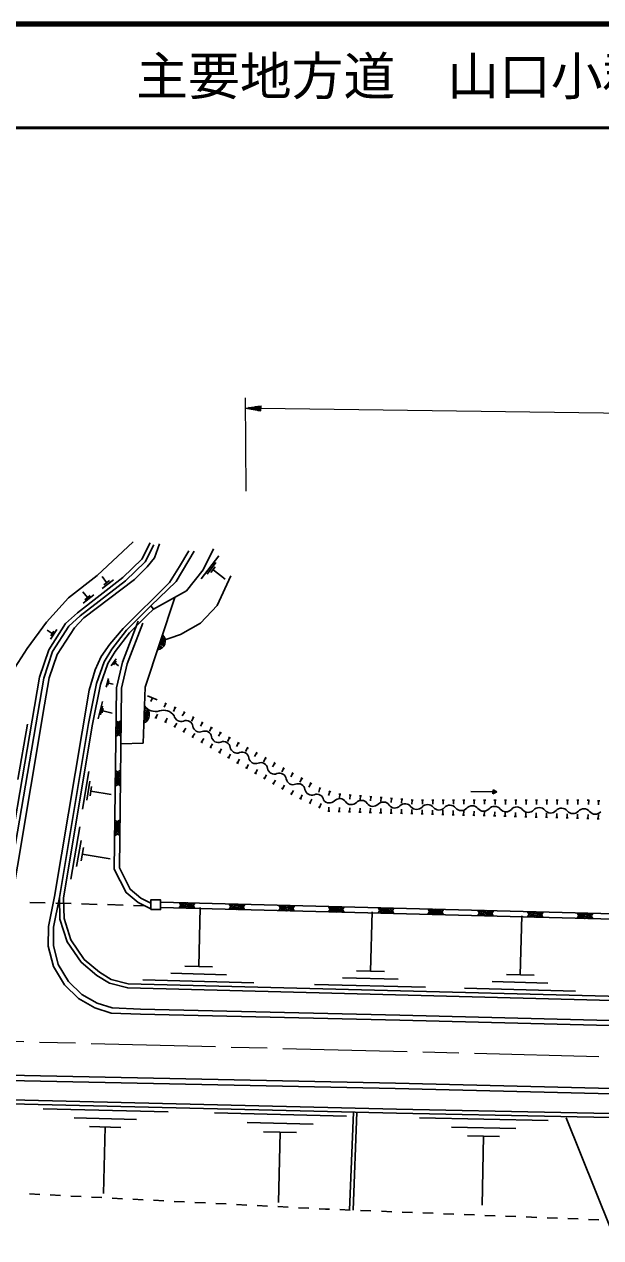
# Model space of a CAD drawing. Units: millimetres, scale not verified. Extents: x 40000 to 680000, y 20000 to 380000.
# Drawn here: x 205934 to 261552, y 262886 to 380000 of the extents above; entities that cross this region are included whole.
import ezdxf
from ezdxf.enums import TextEntityAlignment as Align

# ---------------------------------------------------------------- set-up
doc = ezdxf.new("R2010")
doc.units = ezdxf.units.MM
doc.header["$LTSCALE"] = 1000
doc.linetypes.add('CHAIN', pattern=[18.5, 12, -1.5, 3.5, -1.5])
for name, color, linetype, lineweight in [('M-BGD', 7, 'Continuous', 25), ('M-BMK', 2, 'CHAIN', 13), ('M-BMK-OTRS', 5, 'Continuous', 25), ('M-STR-HTXT', 7, 'Continuous', 13), ('M-STR-STRC', 7, 'Continuous', 25), ('M-STR-STRD', 7, 'Continuous', 25), ('M-TTL', 2, 'Continuous', 140), ('M-TTL-LINE', 7, 'Continuous', 50)]:
    doc.layers.add(name, color=color, linetype=linetype, lineweight=lineweight)
doc.layers.add('M-TTL-TXT', color=7, linetype='Continuous')
doc.styles.add('ＭＳ ゴシック', font='')
doc.styles.get('ＭＳ ゴシック').set_extended_font_data('MS Gothic')

msp = doc.modelspace()

# ---------------------------------------------------------------- linework, layer by layer
at = {"layer": 'M-BGD'}
for p, q in [((222992, 326493), (224701, 328707)), ((223567, 326932), (224421, 328039)), ((223928, 327095), (224355, 327649)), ((224142, 327372), (225322, 326461)), ((213882, 326121), (213436, 326693)), ((214530, 326396), (213457, 325560)), ((214150, 326330), (213614, 325912)), ((212024, 324666), (211592, 325221)), ((212652, 324932), (211612, 324122)), ((212284, 324869), (211764, 324463)), ((208640, 321193), (208145, 321510)), ((209061, 321578), (208467, 320650)), ((208789, 321425), (208491, 320962)), ((214323, 318073), (214815, 318769)), ((214539, 318182), (214785, 318530)), ((214662, 318356), (215033, 318094)), ((213839, 316032), (214048, 316863)), ((214003, 316212), (214107, 316628)), ((214055, 316420), (214498, 316309)), ((217831, 315199), (218750, 314805)), ((213068, 312955), (213490, 314637)), ((213286, 313347), (213496, 314188)), ((213450, 313530), (213556, 313950)), ((218290, 315002), (218133, 314634)), ((219577, 314451), (219420, 314083)), ((219485, 314490), (219669, 314411)), ((220496, 314057), (220339, 313689)), ((220404, 314096), (220588, 314017)), ((213503, 313740), (214400, 313515)), ((217810, 313419), (217627, 313499)), ((217719, 313459), (217878, 313826)), ((218728, 313022), (218544, 313101)), ((218636, 313061), (218795, 313428)), ((219645, 312624), (219462, 312704)), ((219554, 312664), (219713, 313031)), ((221379, 313589), (221183, 313240)), ((221292, 313638), (221466, 313540)), ((222251, 313099), (222055, 312750)), ((222163, 313148), (222338, 313050)), ((206231, 312462), (205307, 307100)), ((220533, 312167), (220360, 312267)), ((220447, 312217), (220647, 312564)), ((221399, 311667), (221226, 311767)), ((221313, 311717), (221513, 312063)), ((222178, 311217), (222378, 311563)), ((223122, 312609), (222926, 312260)), ((223035, 312658), (223209, 312560)), ((223994, 312119), (223798, 311770)), ((223907, 312168), (224081, 312070)), ((224866, 311629), (224670, 311280)), ((224779, 311678), (224953, 311580)), ((222265, 311167), (222092, 311267)), ((223131, 310666), (222958, 310766)), ((223044, 310716), (223244, 311063)), ((223910, 310216), (224110, 310562)), ((225737, 311138), (225541, 310790)), ((225650, 311187), (225825, 311089)), ((226609, 310648), (226413, 310300)), ((226522, 310697), (226696, 310599)), ((223997, 310166), (223823, 310266)), ((224862, 309666), (224689, 309766)), ((224776, 309716), (224976, 310062)), ((225728, 309165), (225555, 309265)), ((225642, 309215), (225842, 309562)), ((227481, 310158), (227285, 309810)), ((227394, 310207), (227568, 310109)), ((228353, 309668), (228156, 309320)), ((228265, 309717), (228440, 309619)), ((229137, 309227), (229311, 309129)), ((226594, 308665), (226421, 308765)), ((226508, 308715), (226708, 309061)), ((227460, 308165), (227287, 308265)), ((227373, 308215), (227574, 308561)), ((228239, 307714), (228439, 308061)), ((229224, 309178), (229028, 308830)), ((230096, 308688), (229900, 308340)), ((230009, 308737), (230183, 308639)), ((230968, 308198), (230772, 307850)), ((230880, 308247), (231055, 308149)), ((211564, 304237), (212173, 307889)), ((211960, 305110), (212264, 306935)), ((228326, 307664), (228153, 307764)), ((229192, 307164), (229019, 307264)), ((229105, 307214), (229305, 307560)), ((229971, 306714), (230171, 307060)), ((231839, 307708), (231643, 307360)), ((231752, 307757), (231926, 307659)), ((232711, 307218), (232515, 306869)), ((232624, 307267), (232798, 307169)), ((212279, 305525), (212431, 306438)), ((212355, 305982), (214303, 305657)), ((230058, 306664), (229884, 306764)), ((230923, 306163), (230750, 306264)), ((230837, 306214), (231037, 306560)), ((231789, 305663), (231616, 305763)), ((231703, 305713), (231903, 306060)), ((233583, 306728), (233387, 306379)), ((233496, 306777), (233670, 306679)), ((234467, 306266), (234340, 305886)), ((234372, 306298), (234562, 306234)), ((235415, 305950), (235289, 305570)), ((235321, 305981), (235510, 305918)), ((236276, 305701), (236476, 305685)), ((236376, 305693), (236344, 305294)), ((249035, 305969), (251534, 305918)), ((251156, 305738), (251163, 306113)), ((251534, 305918), (251156, 305738)), ((251163, 306113), (251534, 305918)), ((232680, 305211), (232498, 305295)), ((232589, 305253), (232757, 305616)), ((233588, 304793), (233407, 304877)), ((233498, 304835), (233665, 305198)), ((234406, 304416), (234573, 304780)), ((237273, 305620), (237473, 305604)), ((237373, 305612), (237341, 305214)), ((238270, 305540), (238469, 305524)), ((238370, 305532), (238338, 305134)), ((239267, 305460), (239466, 305444)), ((239367, 305452), (239334, 305054)), ((240264, 305380), (240463, 305364)), ((240363, 305372), (240331, 304974)), ((241260, 305300), (241460, 305284)), ((241360, 305292), (241328, 304893)), ((242257, 305220), (242457, 305204)), ((242357, 305212), (242325, 304813)), ((243254, 305140), (243453, 305124)), ((243354, 305132), (243322, 304733)), ((244253, 305120), (244453, 305120)), ((244353, 305120), (244353, 304720)), ((245253, 305119), (245453, 305119)), ((245353, 305119), (245353, 304719)), ((246253, 305118), (246453, 305118)), ((246353, 305118), (246353, 304718)), ((247253, 305117), (247453, 305117)), ((247353, 305117), (247353, 304717)), ((248253, 305117), (248453, 305116)), ((248353, 305116), (248353, 304716)), ((249253, 305116), (249453, 305116)), ((249353, 305116), (249353, 304716)), ((250253, 305115), (250453, 305115)), ((250353, 305115), (250353, 304715)), ((251253, 305114), (251453, 305114)), ((251353, 305114), (251353, 304714)), ((252253, 305113), (252453, 305113)), ((252353, 305113), (252353, 304713)), ((253253, 305112), (253453, 305112)), ((253353, 305112), (253353, 304712)), ((254253, 305112), (254453, 305112)), ((254353, 305112), (254353, 304712)), ((255253, 305111), (255453, 305111)), ((255353, 305111), (255353, 304711)), ((256253, 305110), (256453, 305110)), ((256353, 305110), (256353, 304710)), ((257253, 305109), (257453, 305109)), ((257353, 305109), (257353, 304709)), ((258253, 305108), (258453, 305108)), ((258353, 305108), (258353, 304708)), ((259253, 305108), (259453, 305107)), ((259353, 305108), (259353, 304708)), ((260253, 305107), (260345, 305107)), ((260345, 305107), (260453, 305102)), ((260399, 305104), (260380, 304705)), ((261252, 305064), (261452, 305054)), ((261352, 305059), (261333, 304659)), ((234497, 304374), (234315, 304458)), ((235424, 304039), (235224, 304044)), ((235324, 304041), (235335, 304441)), ((236424, 304011), (236224, 304016)), ((236324, 304014), (236335, 304413)), ((237423, 303983), (237224, 303989)), ((237323, 303986), (237335, 304386)), ((238423, 303955), (238223, 303961)), ((238323, 303958), (238334, 304358)), ((239423, 303928), (239223, 303933)), ((239323, 303930), (239334, 304330)), ((240422, 303900), (240222, 303905)), ((240322, 303903), (240333, 304302)), ((241422, 303872), (241222, 303878)), ((241322, 303875), (241333, 304275)), ((242422, 303844), (242222, 303850)), ((242322, 303847), (242333, 304247)), ((243421, 303817), (243221, 303822)), ((243321, 303819), (243332, 304219)), ((244421, 303789), (244221, 303794)), ((244321, 303792), (244332, 304192)), ((245420, 303761), (245220, 303767)), ((245320, 303764), (245331, 304164)), ((246420, 303733), (246220, 303739)), ((246320, 303736), (246331, 304136)), ((247420, 303706), (247220, 303711)), ((247320, 303708), (247331, 304108)), ((248419, 303678), (248219, 303683)), ((248319, 303681), (248330, 304081)), ((249419, 303650), (249219, 303656)), ((249319, 303653), (249330, 304053)), ((250418, 303622), (250219, 303628)), ((250318, 303625), (250330, 304025)), ((251418, 303595), (251218, 303600)), ((251318, 303597), (251329, 303997)), ((252418, 303567), (252218, 303572)), ((252318, 303570), (252329, 303970)), ((253417, 303539), (253217, 303545)), ((253317, 303542), (253328, 303942)), ((254417, 303511), (254217, 303517)), ((254317, 303514), (254328, 303914)), ((255417, 303484), (255217, 303489)), ((255317, 303486), (255328, 303886)), ((256416, 303456), (256216, 303461)), ((256316, 303459), (256327, 303859)), ((257416, 303428), (257216, 303434)), ((257316, 303431), (257327, 303831)), ((258415, 303400), (258215, 303406)), ((258315, 303403), (258326, 303803)), ((259415, 303373), (259215, 303378)), ((259315, 303375), (259326, 303775)), ((260415, 303345), (260215, 303350)), ((260315, 303348), (260326, 303748)), ((261314, 303320), (261325, 303720)), ((210439, 297494), (211282, 302549)), ((261414, 303317), (261214, 303323)), ((210987, 298702), (211409, 301229)), ((211429, 299277), (211640, 300541)), ((211535, 299909), (214231, 299459)), ((206465, 295256), (207965, 295211)), ((208964, 295181), (210464, 295137)), ((211463, 295107), (212962, 295062)), ((213962, 295032), (215461, 294987)), ((216461, 294957), (217539, 294925)), ((222773, 289052), (222920, 294762)), ((239337, 288624), (239485, 294337)), ((253791, 288250), (253939, 293966)), ((225431, 288269), (220077, 288407)), ((224111, 289017), (221434, 289086)), ((240676, 288589), (237998, 288658)), ((255130, 288215), (252451, 288285)), ((228089, 287486), (217382, 287763)), ((244656, 287057), (233943, 287334)), ((241997, 287840), (236640, 287979)), ((259112, 286682), (248395, 286960)), ((256451, 287466), (251093, 287605)), ((207759, 275327), (219809, 275037)), ((210752, 274451), (216777, 274307)), ((224286, 274930), (237025, 274624)), ((237712, 275007), (237323, 265560)), ((237676, 265546), (238033, 275000)), ((244056, 274463), (256494, 274209)), ((212239, 273612), (215252, 273539)), ((213745, 273576), (213591, 267149)), ((227450, 274004), (233820, 273851)), ((229022, 273117), (232207, 273040)), ((230615, 273078), (230451, 266285)), ((247149, 273570), (253368, 273443)), ((248686, 272709), (251796, 272646)), ((250241, 272677), (250106, 266044)), ((207425, 267064), (206426, 267115)), ((209422, 266962), (208424, 267013)), ((211420, 266859), (210421, 266911)), ((213417, 266757), (212418, 266808)), ((215414, 266655), (214416, 266706)), ((217412, 266552), (216413, 266604)), ((219409, 266450), (218410, 266501)), ((221407, 266348), (220408, 266399)), ((223404, 266245), (222405, 266297)), ((225401, 266143), (224403, 266194)), ((227399, 266041), (226400, 266092)), ((229396, 265938), (228397, 265989)), ((231393, 265836), (230395, 265887)), ((233391, 265734), (232392, 265785)), ((235003, 265651), (234390, 265682)), ((235388, 265636), (235003, 265651)), ((237387, 265558), (236388, 265597)), ((239385, 265479), (238386, 265518)), ((241384, 265401), (240385, 265440)), ((243382, 265322), (242383, 265362)), ((245381, 265244), (244382, 265283)), ((247379, 265166), (246380, 265205)), ((249378, 265087), (248378, 265127)), ((251376, 265009), (250377, 265048)), ((253375, 264931), (252375, 264970)), ((255373, 264852), (254374, 264891)), ((257372, 264774), (256372, 264813)), ((259370, 264695), (258371, 264735)), ((261368, 264617), (260369, 264656))]:
    msp.add_line(p, q, dxfattribs=at)
for points in [[(75052, 291227), (93898, 290236), (107853, 289655), (158225, 288603), (196365, 287548), (198067, 287559), (199991, 288257), (201387, 289229), (202508, 290371), (203473, 291749), (207808, 316901), (208654, 319459), (210218, 321902), (211339, 322895), (215695, 326289), (217598, 328129), (218444, 329767)], [(75073, 291626), (93916, 290636), (107866, 290055), (158235, 289003), (196369, 287948), (197996, 287959), (199806, 288615), (201128, 289536), (202199, 290628), (203094, 291905), (207419, 316998), (208290, 319633), (209911, 322164), (211083, 323203), (215432, 326592), (217273, 328371), (218088, 329951)], [(216448, 330051), (212960, 326793), (210194, 324639), (208065, 322303), (206205, 319768), (204772, 317494), (203726, 315207), (201676, 310201), (198243, 298909), (196828, 297026), (194392, 295617)], [(218156, 323861), (220587, 326209), (222321, 329145)], [(218397, 323544), (221574, 325310), (223207, 327335), (224194, 329373)], [(219049, 320417), (221022, 321096), (222937, 322206), (224545, 323904), (225872, 326762)], [(215255, 310542), (217404, 310631), (217595, 316011), (220459, 324690)], [(217506, 323244), (215791, 321537), (214373, 319689), (213634, 318477), (212895, 316371), (212134, 312514), (209333, 295724), (209377, 293629), (210064, 291456), (211417, 289483), (212946, 288197), (214166, 287444), (215917, 287000), (286039, 285185), (321821, 284542), (375643, 283107), (406354, 282206), (426938, 282198), (441637, 282539), (464715, 283270), (481442, 283952), (501195, 285598), (571859, 291494)], [(217506, 323244), (218156, 323861), (218397, 323544), (217788, 322960)], [(217788, 322960), (216093, 321272), (214703, 319463), (213997, 318305), (213282, 316266), (212527, 312442), (209733, 295695), (209776, 293695), (210428, 291634), (211716, 289754), (213181, 288522), (214324, 287816), (215972, 287399), (286048, 285585), (321830, 284942), (375655, 283507), (406360, 282606), (426934, 282598), (441626, 282939), (464701, 283670), (481417, 284351), (501162, 285997), (571826, 291893)], [(218145, 294628), (216918, 295230), (215763, 296194), (214615, 298471), (214818, 315972), (215398, 318421), (216918, 322386)], [(217385, 322207), (215877, 318273), (215317, 315911), (215116, 298587), (216163, 296512), (217192, 295653), (218145, 295185)], [(219084, 295261), (406561, 290448), (422331, 290417), (439582, 290631)], [(439588, 290131), (422334, 289917), (406554, 289948), (219071, 294761)], [(74974, 279999), (94781, 279018), (107041, 278553), (136507, 277824), (164629, 277143), (205981, 276170), (241846, 275308), (273570, 274660), (390440, 271339), (406202, 271239), (433089, 271165), (455186, 271813), (477533, 272736)], [(74954, 279599), (94764, 278619), (107029, 278153), (136497, 277425), (164619, 276743), (205971, 275770), (241837, 274908), (273560, 274260), (390433, 270939), (406201, 270839), (433094, 270765), (455200, 271413), (477549, 272336)]]:
    msp.add_lwpolyline(points, dxfattribs=at)
msp.add_lwpolyline([(218145, 294564), (219084, 294564), (219084, 295483), (218145, 295483)], close=True, dxfattribs=at)
for centre, radius, start, end in [((218730, 320449), 812, 274.36063, 49.1209), ((218730, 320449), 650, 280.47642, 43.00511), ((218730, 320449), 488, 291.60911, 31.87243), ((218730, 320449), 325, 325.7984, 357.68314), ((217187, 313332), 812, 290.58173, 65.342), ((217187, 313332), 650, 296.69752, 59.22621), ((218568, 314940), 1266, 215.06282, 288.30594), ((214459, 312025), 812, 291.95505, 66.71532), ((215585, 312045), 812, 111.95505, 246.71532), ((217187, 313332), 488, 307.83021, 48.09352), ((217187, 313332), 325, 342.0195, 13.90423), ((219363, 312535), 1266, 35.06282, 108.30594), ((221052, 313366), 660, 188.98886, 292.18732), ((221550, 312144), 660, 8.98886, 112.18732), ((214459, 312025), 650, 298.07083, 60.59953), ((214459, 312025), 488, 309.20352, 49.46684), ((214459, 312025), 325, 343.39281, 15.27755), ((215585, 312045), 650, 118.07083, 240.59953), ((215585, 312045), 488, 129.20352, 229.46684), ((215585, 312045), 325, 163.39281, 195.27755), ((222854, 312350), 660, 188.98886, 292.18732), ((223352, 311128), 660, 8.98886, 112.18732), ((224656, 311334), 660, 188.98886, 292.18732), ((225154, 310112), 660, 8.98886, 112.18732), ((226458, 310318), 660, 188.98886, 292.18732), ((226956, 309096), 660, 8.98886, 112.18732), ((228260, 309303), 660, 188.98886, 292.18732), ((228758, 308080), 660, 8.98886, 112.18732), ((230062, 308287), 660, 188.98886, 292.18732), ((214404, 307225), 812, 291.95505, 66.71532), ((214404, 307225), 650, 298.07083, 60.59953), ((214404, 307225), 488, 309.20352, 49.46684), ((214404, 307225), 325, 343.39281, 15.27755), ((215529, 307245), 812, 111.95505, 246.71532), ((215529, 307245), 650, 118.07083, 240.59953), ((215529, 307245), 488, 129.20352, 229.46684), ((215529, 307245), 325, 163.39281, 195.27755), ((230560, 307065), 660, 8.98886, 112.18732), ((231864, 307271), 660, 188.98886, 292.18732), ((232362, 306049), 660, 8.98886, 112.18732), ((233666, 306255), 660, 188.98886, 292.18732), ((234164, 305033), 660, 8.98886, 112.18732), ((235376, 305526), 682, 214.89829, 316.25632), ((236362, 304583), 682, 34.89829, 136.25632), ((237481, 305364), 682, 214.89829, 316.25632), ((238467, 304420), 682, 34.89829, 136.25632), ((239587, 305201), 682, 214.89829, 316.25632), ((240573, 304257), 682, 34.89829, 136.25632), ((241692, 305038), 682, 214.89829, 316.25632), ((242678, 304094), 682, 34.89829, 136.25632), ((244842, 303986), 706, 38.6937, 138.24824), ((246997, 303928), 706, 38.6937, 138.24824), ((249151, 303871), 706, 38.6937, 138.24824), ((251306, 303813), 706, 38.6937, 138.24824), ((243789, 304926), 706, 218.6937, 318.24824), ((245944, 304868), 706, 218.6937, 318.24824), ((248098, 304811), 706, 218.6937, 318.24824), ((250253, 304753), 706, 218.6937, 318.24824), ((252408, 304696), 706, 218.6937, 318.24824), ((253461, 303756), 706, 38.6937, 138.24824), ((254562, 304638), 706, 218.6937, 318.24824), ((255615, 303698), 706, 38.6937, 138.24824), ((256717, 304581), 706, 218.6937, 318.24824), ((257770, 303641), 706, 38.6937, 138.24824), ((258872, 304523), 706, 218.6937, 318.24824), ((259925, 303583), 706, 38.6937, 138.24824), ((261026, 304466), 706, 218.6937, 318.24824), ((214348, 302425), 812, 291.95505, 66.71532), ((214348, 302425), 650, 298.07083, 60.59953), ((214348, 302425), 488, 309.20352, 49.46684), ((214348, 302425), 325, 343.39281, 15.27755), ((215473, 302446), 812, 111.95505, 246.71532), ((215473, 302446), 650, 118.07083, 240.59953), ((215473, 302446), 488, 129.20352, 229.46684), ((215473, 302446), 325, 163.39281, 195.27755), ((221634, 294383), 812, 21.14915, 155.90942), ((221660, 295508), 812, 201.14915, 335.90942), ((221660, 295508), 650, 207.26494, 329.79364), ((221660, 295508), 488, 218.39763, 318.66095), ((221660, 295508), 325, 252.58692, 284.47166), ((221634, 294383), 650, 27.26494, 149.79364), ((221634, 294383), 488, 38.39763, 138.66095), ((221634, 294383), 325, 72.58692, 104.47166), ((226433, 294260), 812, 21.14915, 155.90942), ((226459, 295384), 812, 201.14915, 335.90942), ((226433, 294260), 650, 27.26494, 149.79364), ((226459, 295384), 650, 207.26494, 329.79364), ((226433, 294260), 488, 38.39763, 138.66095), ((226459, 295384), 488, 218.39763, 318.66095), ((226433, 294260), 325, 72.58692, 104.47166), ((226459, 295384), 325, 252.58692, 284.47166), ((231231, 294136), 812, 21.14915, 155.90942), ((231257, 295261), 812, 201.14915, 335.90942), ((231231, 294136), 650, 27.26494, 149.79364), ((231257, 295261), 650, 207.26494, 329.79364), ((231231, 294136), 488, 38.39763, 138.66095), ((231257, 295261), 488, 218.39763, 318.66095), ((231231, 294136), 325, 72.58692, 104.47166), ((231257, 295261), 325, 252.58692, 284.47166), ((236030, 294013), 812, 21.14915, 155.90942), ((236056, 295138), 812, 201.14915, 335.90942), ((236030, 294013), 650, 27.26494, 149.79364), ((236056, 295138), 650, 207.26494, 329.79364), ((236030, 294013), 488, 38.39763, 138.66095), ((236056, 295138), 488, 218.39763, 318.66095), ((236030, 294013), 325, 72.58692, 104.47166), ((236056, 295138), 325, 252.58692, 284.47166), ((240828, 293890), 812, 21.14915, 155.90942), ((240854, 295015), 812, 201.14915, 335.90942), ((240828, 293890), 650, 27.26494, 149.79364), ((240854, 295015), 650, 207.26494, 329.79364), ((240828, 293890), 488, 38.39763, 138.66095), ((240854, 295015), 488, 218.39763, 318.66095), ((240828, 293890), 325, 72.58692, 104.47166), ((240854, 295015), 325, 252.58692, 284.47166), ((245627, 293767), 812, 21.14915, 155.90942), ((245652, 294892), 812, 201.14915, 335.90942), ((245627, 293767), 650, 27.26494, 149.79364), ((245652, 294892), 650, 207.26494, 329.79364), ((245627, 293767), 488, 38.39763, 138.66095), ((245652, 294892), 488, 218.39763, 318.66095), ((245627, 293767), 325, 72.58692, 104.47166), ((245652, 294892), 325, 252.58692, 284.47166), ((250425, 293644), 812, 21.14915, 155.90942), ((250451, 294768), 812, 201.14915, 335.90942), ((250425, 293644), 650, 27.26494, 149.79364), ((250451, 294768), 650, 207.26494, 329.79364), ((250425, 293644), 488, 38.39763, 138.66095), ((250451, 294768), 488, 218.39763, 318.66095), ((250425, 293644), 325, 72.58692, 104.47166), ((250451, 294768), 325, 252.58692, 284.47166), ((255223, 293520), 812, 21.14915, 155.90942), ((255249, 294645), 812, 201.14915, 335.90942), ((255223, 293520), 650, 27.26494, 149.79364), ((255249, 294645), 650, 207.26494, 329.79364), ((255223, 293520), 488, 38.39763, 138.66095), ((255249, 294645), 488, 218.39763, 318.66095), ((255249, 294645), 325, 252.58692, 284.47166), ((260022, 293397), 812, 21.14915, 155.90942), ((260048, 294522), 812, 201.14915, 335.90942), ((260022, 293397), 650, 27.26494, 149.79364), ((260048, 294522), 650, 207.26494, 329.79364), ((260048, 294522), 488, 218.39763, 318.66095), ((260048, 294522), 325, 252.58692, 284.47166), ((255223, 293520), 325, 72.58692, 104.47166), ((260022, 293397), 488, 38.39763, 138.66095), ((260022, 293397), 325, 72.58692, 104.47166)]:
    msp.add_arc(centre, radius, start, end, dxfattribs=at)
at = {"layer": 'M-BMK'}
msp.add_line((175401, 282598), (273077, 280073), dxfattribs=at)
at = {"layer": 'M-BMK-OTRS'}
for points in [[(203961, 290869), (207886, 314315), (208346, 316927), (209111, 319166), (210785, 321746), (211677, 322711), (216555, 326406), (217793, 327626), (218485, 328500), (218976, 329846)], [(221807, 329176), (220905, 327668), (219959, 326139), (215466, 321697), (214195, 320175), (213353, 318978), (212762, 317699), (212185, 315748), (208842, 295822), (208262, 292911), (208241, 291032), (208751, 289055), (209809, 287306), (211173, 285962), (212756, 285069), (214331, 284568), (217137, 284451), (242161, 283879), (286462, 282747), (321707, 281978), (375746, 280547)]]:
    msp.add_lwpolyline(points, dxfattribs=at)
at = {"layer": 'M-STR-HTXT'}
for p, q in [((227330, 334954), (227266, 343954)), ((227273, 342954), (228776, 343184)), ((228769, 342684), (228776, 343184)), ((227273, 342954), (228769, 342684)), ((227273, 342954), (228773, 342934)), ((228772, 342884), (227572, 342900)), ((228773, 342984), (227573, 343000)), ((227871, 342846), (228771, 342834)), ((227874, 343046), (228774, 343034)), ((228771, 342784), (228171, 342792)), ((228775, 343084), (228175, 343092)), ((228470, 342738), (228770, 342734)), ((228475, 343138), (228775, 343134)), ((228773, 342934), (406570, 340554))]:
    msp.add_line(p, q, dxfattribs=at)
at = {"layer": 'M-STR-STRC'}
msp.add_line((258234, 274469), (268720, 248303), dxfattribs=at)
at = {"layer": 'M-STR-STRD'}
for points in [[(209333, 295724), (208761, 292859), (208742, 291093), (209217, 289251), (210204, 287618), (211476, 286365), (212957, 285530), (214419, 285065), (217153, 284951), (242173, 284379), (286474, 283247), (321719, 282478), (375760, 281047), (406262, 280192), (435355, 280171), (465046, 281217), (481664, 282008), (501401, 283353), (572046, 289543)], [(74992, 282643), (107182, 281100), (135925, 280291), (164623, 279675), (205958, 278545), (241740, 277797), (406274, 273748), (433129, 273871), (457172, 274295), (465075, 274508), (482290, 275461), (502126, 276891), (572703, 282698)], [(74968, 282143), (107163, 280600), (135912, 279791), (164611, 279176), (205946, 278045), (241729, 277297), (406269, 273248), (433134, 273371), (457183, 273795), (465096, 274008), (482322, 274962), (502165, 276393), (572744, 282199)]]:
    msp.add_lwpolyline(points, dxfattribs=at)
at = {"layer": 'M-TTL'}
msp.add_line((680000, 380000), (40000, 380000), dxfattribs=at)
at = {"layer": 'M-TTL-LINE'}
msp.add_line((40000, 370000), (680000, 370000), dxfattribs=at)

# ---------------------------------------------------------------- texts
at = {"layer": 'M-TTL-TXT', "style": 'ＭＳ ゴシック'}
msp.add_text('主要地方道\u3000山口小郡秋穂線', height=3666, dxfattribs=at).set_placement((216734, 375000), align=Align.MIDDLE_LEFT)

doc.saveas('drawing.dxf')
